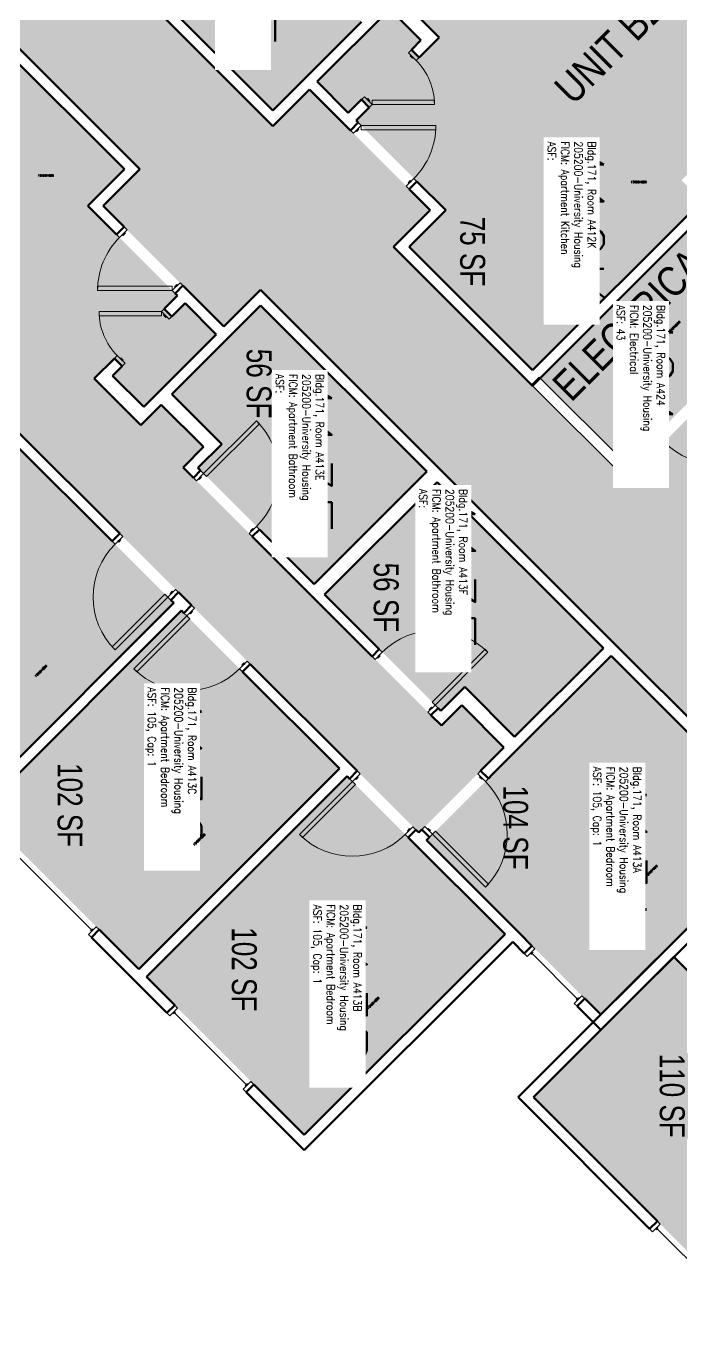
# Model space of a CAD drawing. Header units: inches. Extents: x 88 to 3257, y -489 to 2081.
# Drawn here: x 2433 to 2748, y 1081 to 1714 of the extents above; entities that cross this region are included whole.
import ezdxf
from ezdxf.enums import TextEntityAlignment as Align

# ---------------------------------------------------------------- set-up
doc = ezdxf.new("R2010")
doc.units = ezdxf.units.IN
doc.header["$LTSCALE"] = 48
doc.header["$MEASUREMENT"] = 0
for name, color, linetype in [('A-Area-Iden', 1, 'Continuous'), ('A-DOOR', 2, 'Continuous'), ('A-GLAZ', 1, 'Continuous'), ('A-IDEN-RNUM', 7, 'Continuous'), ('A-IDEN-SNUM', 4, 'Continuous'), ('A-IDEN-VNUM', 4, 'Continuous'), ('A-WALL', 5, 'Continuous'), ('AREA-TEXT', 3, 'Continuous'), ('Rooms-Category-Color', 7, 'Continuous'), ('Rooms-College-Color', 7, 'Continuous'), ('Rooms-Department-Color', 7, 'Continuous'), ('Rooms-Division-Color', 7, 'Continuous'), ('Rooms-Information', 7, 'Continuous')]:
    doc.layers.add(name, color=color, linetype=linetype)
doc.styles.add('AREA', font='arial.ttf', dxfattribs={"width": 0.75, "height": 12})
doc.styles.add('ROOMSNUMBER', font='txt.shx', dxfattribs={"height": 0.03})
doc.styles.add('ROOMVNUMBER', font='simplex.shx', dxfattribs={"width": 0.85})
doc.styles.get("Standard").update_dxf_attribs({"font": 'ARIALN.TTF'})
pattern_1 = [(180, (2387.51437, 824.45906), (-2e-14, -0.125), [])]

msp = doc.modelspace()

# ---------------------------------------------------------------- hatches: boundary and pattern name
h = msp.add_hatch()
h.set_pattern_fill('ANSI31', color=256, angle=135, style=0)
h.set_pattern_definition(pattern_1)
h.paths.add_polyline_path([(2566.04, 1471.76), (2524.51, 1513.29), (2531.02, 1519.8), (2572.56, 1478.27)], flags=9)
h = msp.add_hatch()
h.set_pattern_fill('ANSI31', color=256, angle=135, style=0)
h.set_pattern_definition(pattern_1)
h.paths.add_polyline_path([(2566.04, 1471.76), (2524.51, 1513.29), (2531.02, 1519.8), (2572.56, 1478.27)], flags=9)
at = {"layer": 'Rooms-Category-Color', "true_color": 0x728ef3}
for points in [[(2768.8, 1640.26), (2709.3, 1699.76), (2634.97, 1625.42), (2591.75, 1668.64), (2598.08, 1674.97), (2594.36, 1678.69), (2588.03, 1672.36), (2573.04, 1687.35), (2607.96, 1722.26), (2622.95, 1707.27), (2618.4, 1702.73), (2622.12, 1699.02), (2631.79, 1708.68), (2609.37, 1731.1), (2599.56, 1721.29), (2579.23, 1741.62), (2589.04, 1751.43), (2464.57, 1875.9), (2454.76, 1866.09), (2434.43, 1886.42), (2475.44, 1927.43), (2669.89, 1732.98), (2755.45, 1818.54), (2851.27, 1722.73)], [(2525.92, 1807.65), (2471.65, 1753.38), (2551.65, 1673.38), (2594.43, 1716.16), (2570.39, 1740.2), (2581.88, 1751.69)], [(2480.15, 1645.19), (2388.14, 1553.17), (2338.54, 1602.77), (2348.88, 1613.11), (2338.98, 1623.01), (2420.65, 1704.68)], [(2617.29, 1607.74), (2709.3, 1699.76), (2758.9, 1650.16), (2748.56, 1639.82), (2758.46, 1629.92), (2676.79, 1548.25)], [(2328.64, 1612.67), (2388.14, 1553.17), (2462.47, 1627.51), (2505.69, 1584.29), (2499.36, 1577.96), (2503.08, 1574.24), (2509.41, 1580.57), (2524.4, 1565.58), (2489.48, 1530.67), (2474.49, 1545.66), (2479.03, 1550.2), (2475.32, 1553.91), (2465.65, 1544.25), (2488.07, 1521.83), (2497.88, 1531.64), (2518.21, 1511.31), (2508.4, 1501.5), (2632.87, 1377.03), (2642.68, 1386.84), (2663.01, 1366.51), (2622, 1325.5), (2427.54, 1519.95), (2341.98, 1434.39), (2246.17, 1530.2)], [(2545.79, 1579.55), (2625.79, 1499.55), (2571.52, 1445.28), (2515.56, 1501.24), (2527.05, 1512.73), (2503.01, 1536.77)], [(2427.54, 1512.53), (2330.85, 1415.83), (2407.22, 1339.46), (2503.91, 1436.16)], [(2630.91, 1494.42), (2710.92, 1414.42), (2668.14, 1371.64), (2644.1, 1395.68), (2632.61, 1384.19), (2576.64, 1440.15)], [(2410.93, 1335.75), (2487.03, 1259.65), (2583.73, 1356.34), (2507.62, 1432.45)], [(2714.63, 1410.7), (2798.6, 1326.73), (2709.68, 1237.82), (2625.71, 1321.78)], [(2490.74, 1255.94), (2566.84, 1179.83), (2663.54, 1276.53), (2587.44, 1352.63)], [(2677.24, 1197.95), (2794.53, 1080.66), (2862.15, 1148.28), (2744.86, 1265.57)]]:
    msp.add_hatch(color=171, dxfattribs=at).paths.add_polyline_path(points)
at = {"layer": 'Rooms-Category-Color', "true_color": 0xadadad}
for points in [[(2825.64, 1314.18), (2822.11, 1310.65), (2545.79, 1586.97), (2528.11, 1569.3), (2469.9, 1627.51), (2487.57, 1645.19), (2362.75, 1770.01), (2309.55, 1770.01), (2293.9, 1754.29), (2241.16, 1807.03), (2325.87, 1891.74), (2551.65, 1665.96), (2569.33, 1683.63), (2627.54, 1625.42), (2613.58, 1611.46), (2609.87, 1607.74), (2722.04, 1495.57), (2800.71, 1574.23), (2844.38, 1530.56), (2767.88, 1454.06), (2846.2, 1375.75), (2846.9, 1375.04), (2844.74, 1372.87), (2864.54, 1353.07), (2825.73, 1314.27)], [(2796.99, 1577.94), (2722.04, 1502.99), (2680.5, 1544.53), (2755.45, 1619.49)]]:
    msp.add_hatch(color=253, dxfattribs=at).paths.add_polyline_path(points)
at = {"layer": 'Rooms-College-Color', "true_color": 0xadadad}
for points in [[(2768.8, 1640.26), (2709.3, 1699.76), (2634.97, 1625.42), (2591.75, 1668.64), (2598.08, 1674.97), (2594.36, 1678.69), (2588.03, 1672.36), (2573.04, 1687.35), (2607.96, 1722.26), (2622.95, 1707.27), (2618.4, 1702.73), (2622.12, 1699.02), (2631.79, 1708.68), (2609.37, 1731.1), (2599.56, 1721.29), (2579.23, 1741.62), (2589.04, 1751.43), (2464.57, 1875.9), (2454.76, 1866.09), (2434.43, 1886.42), (2475.44, 1927.43), (2669.89, 1732.98), (2755.45, 1818.54), (2851.27, 1722.73)], [(2825.64, 1314.18), (2822.11, 1310.65), (2545.79, 1586.97), (2528.11, 1569.3), (2469.9, 1627.51), (2487.57, 1645.19), (2362.75, 1770.01), (2309.55, 1770.01), (2293.9, 1754.29), (2241.16, 1807.03), (2325.87, 1891.74), (2551.65, 1665.96), (2569.33, 1683.63), (2627.54, 1625.42), (2613.58, 1611.46), (2609.87, 1607.74), (2722.04, 1495.57), (2800.71, 1574.23), (2844.38, 1530.56), (2767.88, 1454.06), (2846.2, 1375.75), (2846.9, 1375.04), (2844.74, 1372.87), (2864.54, 1353.07), (2825.73, 1314.27)], [(2525.92, 1807.65), (2471.65, 1753.38), (2551.65, 1673.38), (2594.43, 1716.16), (2570.39, 1740.2), (2581.88, 1751.69)], [(2480.15, 1645.19), (2388.14, 1553.17), (2338.54, 1602.77), (2348.88, 1613.11), (2338.98, 1623.01), (2420.65, 1704.68)], [(2617.29, 1607.74), (2709.3, 1699.76), (2758.9, 1650.16), (2748.56, 1639.82), (2758.46, 1629.92), (2676.79, 1548.25)], [(2328.64, 1612.67), (2388.14, 1553.17), (2462.47, 1627.51), (2505.69, 1584.29), (2499.36, 1577.96), (2503.08, 1574.24), (2509.41, 1580.57), (2524.4, 1565.58), (2489.48, 1530.67), (2474.49, 1545.66), (2479.03, 1550.2), (2475.32, 1553.91), (2465.65, 1544.25), (2488.07, 1521.83), (2497.88, 1531.64), (2518.21, 1511.31), (2508.4, 1501.5), (2632.87, 1377.03), (2642.68, 1386.84), (2663.01, 1366.51), (2622, 1325.5), (2427.54, 1519.95), (2341.98, 1434.39), (2246.17, 1530.2)], [(2796.99, 1577.94), (2722.04, 1502.99), (2680.5, 1544.53), (2755.45, 1619.49)], [(2545.79, 1579.55), (2625.79, 1499.55), (2571.52, 1445.28), (2515.56, 1501.24), (2527.05, 1512.73), (2503.01, 1536.77)], [(2427.54, 1512.53), (2330.85, 1415.83), (2407.22, 1339.46), (2503.91, 1436.16)], [(2630.91, 1494.42), (2710.92, 1414.42), (2668.14, 1371.64), (2644.1, 1395.68), (2632.61, 1384.19), (2576.64, 1440.15)], [(2410.93, 1335.75), (2487.03, 1259.65), (2583.73, 1356.34), (2507.62, 1432.45)], [(2714.63, 1410.7), (2798.6, 1326.73), (2709.68, 1237.82), (2625.71, 1321.78)], [(2490.74, 1255.94), (2566.84, 1179.83), (2663.54, 1276.53), (2587.44, 1352.63)], [(2677.24, 1197.95), (2794.53, 1080.66), (2862.15, 1148.28), (2744.86, 1265.57)]]:
    msp.add_hatch(color=253, dxfattribs=at).paths.add_polyline_path(points)
at = {"layer": 'Rooms-Department-Color', "true_color": 0x604aed}
for points in [[(2768.8, 1640.26), (2709.3, 1699.76), (2634.97, 1625.42), (2591.75, 1668.64), (2598.08, 1674.97), (2594.36, 1678.69), (2588.03, 1672.36), (2573.04, 1687.35), (2607.96, 1722.26), (2622.95, 1707.27), (2618.4, 1702.73), (2622.12, 1699.02), (2631.79, 1708.68), (2609.37, 1731.1), (2599.56, 1721.29), (2579.23, 1741.62), (2589.04, 1751.43), (2464.57, 1875.9), (2454.76, 1866.09), (2434.43, 1886.42), (2475.44, 1927.43), (2669.89, 1732.98), (2755.45, 1818.54), (2851.27, 1722.73)], [(2525.92, 1807.65), (2471.65, 1753.38), (2551.65, 1673.38), (2594.43, 1716.16), (2570.39, 1740.2), (2581.88, 1751.69)], [(2480.15, 1645.19), (2388.14, 1553.17), (2338.54, 1602.77), (2348.88, 1613.11), (2338.98, 1623.01), (2420.65, 1704.68)], [(2617.29, 1607.74), (2709.3, 1699.76), (2758.9, 1650.16), (2748.56, 1639.82), (2758.46, 1629.92), (2676.79, 1548.25)], [(2328.64, 1612.67), (2388.14, 1553.17), (2462.47, 1627.51), (2505.69, 1584.29), (2499.36, 1577.96), (2503.08, 1574.24), (2509.41, 1580.57), (2524.4, 1565.58), (2489.48, 1530.67), (2474.49, 1545.66), (2479.03, 1550.2), (2475.32, 1553.91), (2465.65, 1544.25), (2488.07, 1521.83), (2497.88, 1531.64), (2518.21, 1511.31), (2508.4, 1501.5), (2632.87, 1377.03), (2642.68, 1386.84), (2663.01, 1366.51), (2622, 1325.5), (2427.54, 1519.95), (2341.98, 1434.39), (2246.17, 1530.2)], [(2545.79, 1579.55), (2625.79, 1499.55), (2571.52, 1445.28), (2515.56, 1501.24), (2527.05, 1512.73), (2503.01, 1536.77)], [(2427.54, 1512.53), (2330.85, 1415.83), (2407.22, 1339.46), (2503.91, 1436.16)], [(2630.91, 1494.42), (2710.92, 1414.42), (2668.14, 1371.64), (2644.1, 1395.68), (2632.61, 1384.19), (2576.64, 1440.15)], [(2410.93, 1335.75), (2487.03, 1259.65), (2583.73, 1356.34), (2507.62, 1432.45)], [(2714.63, 1410.7), (2798.6, 1326.73), (2709.68, 1237.82), (2625.71, 1321.78)], [(2490.74, 1255.94), (2566.84, 1179.83), (2663.54, 1276.53), (2587.44, 1352.63)], [(2677.24, 1197.95), (2794.53, 1080.66), (2862.15, 1148.28), (2744.86, 1265.57)]]:
    msp.add_hatch(color=173, dxfattribs=at).paths.add_polyline_path(points)
at = {"layer": 'Rooms-Department-Color', "true_color": 0xacacac}
for points in [[(2825.64, 1314.18), (2822.11, 1310.65), (2545.79, 1586.97), (2528.11, 1569.3), (2469.9, 1627.51), (2487.57, 1645.19), (2362.75, 1770.01), (2309.55, 1770.01), (2293.9, 1754.29), (2241.16, 1807.03), (2325.87, 1891.74), (2551.65, 1665.96), (2569.33, 1683.63), (2627.54, 1625.42), (2613.58, 1611.46), (2609.87, 1607.74), (2722.04, 1495.57), (2800.71, 1574.23), (2844.38, 1530.56), (2767.88, 1454.06), (2846.2, 1375.75), (2846.9, 1375.04), (2844.74, 1372.87), (2864.54, 1353.07), (2825.73, 1314.27)], [(2796.99, 1577.94), (2722.04, 1502.99), (2680.5, 1544.53), (2755.45, 1619.49)]]:
    msp.add_hatch(color=253, dxfattribs=at).paths.add_polyline_path(points)
at = {"layer": 'Rooms-Division-Color', "true_color": 0x604aed}
for points in [[(2768.8, 1640.26), (2709.3, 1699.76), (2634.97, 1625.42), (2591.75, 1668.64), (2598.08, 1674.97), (2594.36, 1678.69), (2588.03, 1672.36), (2573.04, 1687.35), (2607.96, 1722.26), (2622.95, 1707.27), (2618.4, 1702.73), (2622.12, 1699.02), (2631.79, 1708.68), (2609.37, 1731.1), (2599.56, 1721.29), (2579.23, 1741.62), (2589.04, 1751.43), (2464.57, 1875.9), (2454.76, 1866.09), (2434.43, 1886.42), (2475.44, 1927.43), (2669.89, 1732.98), (2755.45, 1818.54), (2851.27, 1722.73)], [(2525.92, 1807.65), (2471.65, 1753.38), (2551.65, 1673.38), (2594.43, 1716.16), (2570.39, 1740.2), (2581.88, 1751.69)], [(2480.15, 1645.19), (2388.14, 1553.17), (2338.54, 1602.77), (2348.88, 1613.11), (2338.98, 1623.01), (2420.65, 1704.68)], [(2617.29, 1607.74), (2709.3, 1699.76), (2758.9, 1650.16), (2748.56, 1639.82), (2758.46, 1629.92), (2676.79, 1548.25)], [(2328.64, 1612.67), (2388.14, 1553.17), (2462.47, 1627.51), (2505.69, 1584.29), (2499.36, 1577.96), (2503.08, 1574.24), (2509.41, 1580.57), (2524.4, 1565.58), (2489.48, 1530.67), (2474.49, 1545.66), (2479.03, 1550.2), (2475.32, 1553.91), (2465.65, 1544.25), (2488.07, 1521.83), (2497.88, 1531.64), (2518.21, 1511.31), (2508.4, 1501.5), (2632.87, 1377.03), (2642.68, 1386.84), (2663.01, 1366.51), (2622, 1325.5), (2427.54, 1519.95), (2341.98, 1434.39), (2246.17, 1530.2)], [(2545.79, 1579.55), (2625.79, 1499.55), (2571.52, 1445.28), (2515.56, 1501.24), (2527.05, 1512.73), (2503.01, 1536.77)], [(2427.54, 1512.53), (2330.85, 1415.83), (2407.22, 1339.46), (2503.91, 1436.16)], [(2630.91, 1494.42), (2710.92, 1414.42), (2668.14, 1371.64), (2644.1, 1395.68), (2632.61, 1384.19), (2576.64, 1440.15)], [(2410.93, 1335.75), (2487.03, 1259.65), (2583.73, 1356.34), (2507.62, 1432.45)], [(2714.63, 1410.7), (2798.6, 1326.73), (2709.68, 1237.82), (2625.71, 1321.78)], [(2490.74, 1255.94), (2566.84, 1179.83), (2663.54, 1276.53), (2587.44, 1352.63)], [(2677.24, 1197.95), (2794.53, 1080.66), (2862.15, 1148.28), (2744.86, 1265.57)]]:
    msp.add_hatch(color=173, dxfattribs=at).paths.add_polyline_path(points)
at = {"layer": 'Rooms-Division-Color', "true_color": 0xadadad}
for points in [[(2825.64, 1314.18), (2822.11, 1310.65), (2545.79, 1586.97), (2528.11, 1569.3), (2469.9, 1627.51), (2487.57, 1645.19), (2362.75, 1770.01), (2309.55, 1770.01), (2293.9, 1754.29), (2241.16, 1807.03), (2325.87, 1891.74), (2551.65, 1665.96), (2569.33, 1683.63), (2627.54, 1625.42), (2613.58, 1611.46), (2609.87, 1607.74), (2722.04, 1495.57), (2800.71, 1574.23), (2844.38, 1530.56), (2767.88, 1454.06), (2846.2, 1375.75), (2846.9, 1375.04), (2844.74, 1372.87), (2864.54, 1353.07), (2825.73, 1314.27)], [(2796.99, 1577.94), (2722.04, 1502.99), (2680.5, 1544.53), (2755.45, 1619.49)]]:
    msp.add_hatch(color=253, dxfattribs=at).paths.add_polyline_path(points)

# ---------------------------------------------------------------- linework, layer by layer
at = {"layer": 'A-DOOR', "linetype": 'Continuous', "lineweight": 18}
for p, q in [((2736.45, 1517.4), (2735.04, 1515.98)), ((2736.45, 1517.4), (2735.04, 1515.98)), ((2735.04, 1515.98), (2738.75, 1512.27)), ((2735.04, 1515.98), (2738.75, 1512.27)), ((2740.16, 1513.69), (2736.45, 1517.4)), ((2740.16, 1513.69), (2736.45, 1517.4)), ((2737.69, 1516.16), (2738.04, 1516.52)), ((2737.69, 1516.16), (2738.04, 1516.52)), ((2739.1, 1514.75), (2737.69, 1516.16)), ((2739.1, 1514.75), (2737.69, 1516.16)), ((2738.04, 1516.52), (2739.46, 1515.1)), ((2738.04, 1516.52), (2739.46, 1515.1)), ((2739.46, 1515.1), (2739.1, 1514.75)), ((2739.46, 1515.1), (2739.1, 1514.75)), ((2738.75, 1512.27), (2740.16, 1513.69)), ((2738.75, 1512.27), (2740.16, 1513.69))]:
    msp.add_line(p, q, dxfattribs=at)
for points in [[(2616.99, 1701.31), (2618.4, 1702.73), (2622.12, 1699.02), (2620.7, 1697.6)], [(2616.99, 1701.31), (2618.4, 1702.73), (2622.12, 1699.02), (2620.7, 1697.6)], [(2618.23, 1700.08), (2617.87, 1699.72), (2618.94, 1698.66), (2619.29, 1699.02)], [(2618.23, 1700.08), (2617.87, 1699.72), (2618.94, 1698.66), (2619.29, 1699.02)], [(2595.78, 1680.1), (2594.36, 1678.69), (2598.08, 1674.97), (2599.49, 1676.39)], [(2595.78, 1680.1), (2594.36, 1678.69), (2598.08, 1674.97), (2599.49, 1676.39)], [(2597.01, 1678.86), (2597.37, 1679.22), (2598.43, 1678.16), (2598.08, 1677.8)], [(2597.01, 1678.86), (2597.37, 1679.22), (2598.43, 1678.16), (2598.08, 1677.8)], [(2599.49, 1676.39), (2599.49, 1678.39), (2629.49, 1678.39), (2629.49, 1676.39)], [(2599.49, 1676.39), (2599.49, 1678.39), (2629.49, 1678.39), (2629.49, 1676.39)], [(2590.5, 1662.47), (2589.09, 1663.88), (2592.8, 1667.59), (2594.21, 1666.18)], [(2590.5, 1662.47), (2589.09, 1663.88), (2592.8, 1667.59), (2594.21, 1666.18)], [(2594.21, 1666.18), (2594.21, 1664.18), (2630.21, 1664.18), (2630.21, 1666.18)], [(2594.21, 1666.18), (2594.21, 1664.18), (2630.21, 1664.18), (2630.21, 1666.18)], [(2591.74, 1663.7), (2592.09, 1663.35), (2593.15, 1664.41), (2592.8, 1664.76)], [(2591.74, 1663.7), (2592.09, 1663.35), (2593.15, 1664.41), (2592.8, 1664.76)], [(2615.96, 1637.01), (2617.37, 1635.6), (2621.08, 1639.31), (2619.67, 1640.72)], [(2615.96, 1637.01), (2617.37, 1635.6), (2621.08, 1639.31), (2619.67, 1640.72)], [(2617.19, 1638.25), (2616.84, 1638.6), (2617.9, 1639.66), (2618.25, 1639.31)], [(2617.19, 1638.25), (2616.84, 1638.6), (2617.9, 1639.66), (2618.25, 1639.31)], [(2481.48, 1615.92), (2480.07, 1617.33), (2476.36, 1613.62), (2477.77, 1612.21)], [(2481.48, 1615.92), (2480.07, 1617.33), (2476.36, 1613.62), (2477.77, 1612.21)], [(2480.25, 1614.68), (2480.6, 1614.33), (2479.54, 1613.27), (2479.19, 1613.62)], [(2480.25, 1614.68), (2480.6, 1614.33), (2479.54, 1613.27), (2479.19, 1613.62)], [(2506.94, 1590.46), (2508.35, 1589.05), (2504.64, 1585.34), (2503.23, 1586.75)], [(2506.94, 1590.46), (2508.35, 1589.05), (2504.64, 1585.34), (2503.23, 1586.75)], [(2503.23, 1586.75), (2503.23, 1588.75), (2467.23, 1588.75), (2467.23, 1586.75)], [(2503.23, 1586.75), (2503.23, 1588.75), (2467.23, 1588.75), (2467.23, 1586.75)], [(2505.7, 1589.23), (2505.35, 1589.58), (2504.29, 1588.52), (2504.64, 1588.17)], [(2505.7, 1589.23), (2505.35, 1589.58), (2504.29, 1588.52), (2504.64, 1588.17)], [(2501.66, 1572.83), (2503.08, 1574.24), (2499.36, 1577.96), (2497.95, 1576.54)], [(2501.66, 1572.83), (2503.08, 1574.24), (2499.36, 1577.96), (2497.95, 1576.54)], [(2497.95, 1576.54), (2497.95, 1574.54), (2467.95, 1574.54), (2467.95, 1576.54)], [(2497.95, 1576.54), (2497.95, 1574.54), (2467.95, 1574.54), (2467.95, 1576.54)], [(2500.42, 1574.07), (2500.07, 1573.71), (2499.01, 1574.77), (2499.36, 1575.13)], [(2500.42, 1574.07), (2500.07, 1573.71), (2499.01, 1574.77), (2499.36, 1575.13)], [(2480.45, 1551.62), (2479.03, 1550.2), (2475.32, 1553.91), (2476.74, 1555.33)], [(2480.45, 1551.62), (2479.03, 1550.2), (2475.32, 1553.91), (2476.74, 1555.33)], [(2479.21, 1552.85), (2479.57, 1553.21), (2478.5, 1554.27), (2478.15, 1553.91)], [(2479.21, 1552.85), (2479.57, 1553.21), (2478.5, 1554.27), (2478.15, 1553.91)], [(2518.31, 1498.48), (2519.72, 1497.07), (2545.18, 1522.53), (2543.76, 1523.94)], [(2518.31, 1498.48), (2519.72, 1497.07), (2545.18, 1522.53), (2543.76, 1523.94)], [(2514.86, 1495.04), (2513.45, 1496.45), (2516.89, 1499.9), (2518.31, 1498.48)], [(2514.86, 1495.04), (2513.45, 1496.45), (2516.89, 1499.9), (2518.31, 1498.48)], [(2515.83, 1496.01), (2516.19, 1495.66), (2517.25, 1496.72), (2516.89, 1497.07)], [(2515.83, 1496.01), (2516.19, 1495.66), (2517.25, 1496.72), (2516.89, 1497.07)], [(2479.34, 1468.16), (2477.93, 1469.57), (2474.21, 1465.86), (2475.63, 1464.44)], [(2479.34, 1468.16), (2477.93, 1469.57), (2474.21, 1465.86), (2475.63, 1464.44)], [(2540.32, 1469.58), (2541.73, 1468.17), (2545.18, 1471.61), (2543.76, 1473.03)], [(2540.32, 1469.58), (2541.73, 1468.17), (2545.18, 1471.61), (2543.76, 1473.03)], [(2541.29, 1470.55), (2540.94, 1470.91), (2542, 1471.97), (2542.35, 1471.61)], [(2541.29, 1470.55), (2540.94, 1470.91), (2542, 1471.97), (2542.35, 1471.61)], [(2478.1, 1466.92), (2478.46, 1466.57), (2477.4, 1465.5), (2477.04, 1465.86)], [(2478.1, 1466.92), (2478.46, 1466.57), (2477.4, 1465.5), (2477.04, 1465.86)], [(2501.08, 1438.99), (2499.67, 1440.4), (2474.21, 1414.95), (2475.63, 1413.53)], [(2501.08, 1438.99), (2499.67, 1440.4), (2474.21, 1414.95), (2475.63, 1413.53)], [(2504.8, 1442.7), (2506.21, 1441.29), (2502.5, 1437.57), (2501.08, 1438.99)], [(2504.8, 1442.7), (2506.21, 1441.29), (2502.5, 1437.57), (2501.08, 1438.99)], [(2503.56, 1441.46), (2503.21, 1441.82), (2502.14, 1440.76), (2502.5, 1440.4)], [(2503.56, 1441.46), (2503.21, 1441.82), (2502.14, 1440.76), (2502.5, 1440.4)], [(2513.9, 1433.6), (2512.49, 1435.01), (2508.77, 1431.3), (2510.19, 1429.88)], [(2513.9, 1433.6), (2512.49, 1435.01), (2508.77, 1431.3), (2510.19, 1429.88)], [(2512.66, 1432.36), (2513.02, 1432.01), (2511.96, 1430.94), (2511.6, 1431.3)], [(2512.66, 1432.36), (2513.02, 1432.01), (2511.96, 1430.94), (2511.6, 1431.3)], [(2510.19, 1429.88), (2511.6, 1428.47), (2486.15, 1403.01), (2484.73, 1404.43)], [(2510.19, 1429.88), (2511.6, 1428.47), (2486.15, 1403.01), (2484.73, 1404.43)], [(2600.95, 1408.95), (2599.54, 1410.36), (2602.98, 1413.81), (2604.4, 1412.39)], [(2600.95, 1408.95), (2599.54, 1410.36), (2602.98, 1413.81), (2604.4, 1412.39)], [(2629.85, 1386.94), (2628.44, 1388.35), (2653.9, 1413.81), (2655.31, 1412.39)], [(2629.85, 1386.94), (2628.44, 1388.35), (2653.9, 1413.81), (2655.31, 1412.39)], [(2539.36, 1408.14), (2540.77, 1406.73), (2537.06, 1403.01), (2535.64, 1404.43)], [(2539.36, 1408.14), (2540.77, 1406.73), (2537.06, 1403.01), (2535.64, 1404.43)], [(2538.12, 1406.9), (2537.77, 1407.26), (2536.7, 1406.2), (2537.06, 1405.84)], [(2538.12, 1406.9), (2537.77, 1407.26), (2536.7, 1406.2), (2537.06, 1405.84)], [(2601.92, 1409.92), (2602.28, 1409.57), (2603.34, 1410.63), (2602.98, 1410.98)], [(2601.92, 1409.92), (2602.28, 1409.57), (2603.34, 1410.63), (2602.98, 1410.98)], [(2626.41, 1383.49), (2627.82, 1382.08), (2631.27, 1385.52), (2629.85, 1386.94)], [(2626.41, 1383.49), (2627.82, 1382.08), (2631.27, 1385.52), (2629.85, 1386.94)], [(2627.38, 1384.46), (2627.03, 1384.82), (2628.09, 1385.88), (2628.44, 1385.52)], [(2627.38, 1384.46), (2627.03, 1384.82), (2628.09, 1385.88), (2628.44, 1385.52)], [(2590, 1350.07), (2591.42, 1348.66), (2565.96, 1323.2), (2564.55, 1324.61)], [(2590, 1350.07), (2591.42, 1348.66), (2565.96, 1323.2), (2564.55, 1324.61)], [(2593.71, 1353.78), (2592.3, 1355.2), (2588.59, 1351.48), (2590, 1350.07)], [(2593.71, 1353.78), (2592.3, 1355.2), (2588.59, 1351.48), (2590, 1350.07)], [(2592.48, 1352.54), (2592.83, 1352.19), (2591.77, 1351.13), (2591.42, 1351.48)], [(2592.48, 1352.54), (2592.83, 1352.19), (2591.77, 1351.13), (2591.42, 1351.48)], [(2650.37, 1353.87), (2651.78, 1355.28), (2655.5, 1351.57), (2654.08, 1350.16)], [(2650.37, 1353.87), (2651.78, 1355.28), (2655.5, 1351.57), (2654.08, 1350.16)], [(2651.61, 1352.63), (2651.25, 1352.28), (2652.32, 1351.22), (2652.67, 1351.57)], [(2651.61, 1352.63), (2651.25, 1352.28), (2652.32, 1351.22), (2652.67, 1351.57)], [(2619.17, 1328.33), (2620.58, 1326.91), (2616.87, 1323.2), (2615.46, 1324.61)], [(2619.17, 1328.33), (2620.58, 1326.91), (2616.87, 1323.2), (2615.46, 1324.61)], [(2617.93, 1327.09), (2617.58, 1327.44), (2616.52, 1326.38), (2616.87, 1326.03)], [(2617.93, 1327.09), (2617.58, 1327.44), (2616.52, 1326.38), (2616.87, 1326.03)], [(2624.91, 1328.41), (2623.5, 1327), (2627.21, 1323.29), (2628.63, 1324.7)], [(2624.91, 1328.41), (2623.5, 1327), (2627.21, 1323.29), (2628.63, 1324.7)], [(2626.15, 1327.18), (2626.51, 1327.53), (2627.57, 1326.47), (2627.21, 1326.11)], [(2626.15, 1327.18), (2626.51, 1327.53), (2627.57, 1326.47), (2627.21, 1326.11)], [(2628.63, 1324.7), (2630.04, 1326.11), (2655.5, 1300.66), (2654.08, 1299.24)], [(2628.63, 1324.7), (2630.04, 1326.11), (2655.5, 1300.66), (2654.08, 1299.24)]]:
    msp.add_lwpolyline(points, close=True, dxfattribs=at)
at = {"layer": 'A-DOOR', "linetype": 'Continuous', "lineweight": 18, "extrusion": (0, 0, -1)}
for centre, radius, start, end in [((-2599.49, 1676.39), 30, 135, 180), ((-2599.49, 1676.39), 30, 135, 180), ((-2497.95, 1576.54), 30, 315, 0), ((-2497.95, 1576.54), 30, 315, 0), ((-2629.85, 1386.94), 36, 45, 135), ((-2629.85, 1386.94), 36, 45, 135), ((-2510.19, 1429.88), 36, 225, 315), ((-2510.19, 1429.88), 36, 225, 315), ((-2628.63, 1324.7), 36, 135, 225), ((-2628.63, 1324.7), 36, 135, 225), ((-2590, 1350.07), 36, 225, 315), ((-2590, 1350.07), 36, 225, 315)]:
    msp.add_arc(centre, radius, start, end, dxfattribs=at)
at = {"layer": 'A-DOOR', "linetype": 'Continuous', "lineweight": 18}
for centre, start, end in [((2594.21, 1666.18), 315, 360), ((2594.21, 1666.18), 315, 360), ((2503.23, 1586.75), 135, 180), ((2503.23, 1586.75), 135, 180), ((2518.31, 1498.48), 315, 45), ((2518.31, 1498.48), 315, 45), ((2765.62, 1539.14), 225, 315), ((2765.62, 1539.14), 225, 315), ((2501.08, 1438.99), 135, 225), ((2501.08, 1438.99), 135, 225)]:
    msp.add_arc(centre, 36, start, end, dxfattribs=at)
at = {"layer": 'A-GLAZ', "linetype": 'Continuous', "lineweight": 25}
for p, q in [((2429.67, 1313.3), (2464.31, 1278.65)), ((2429.67, 1313.3), (2464.31, 1278.65)), ((2464.84, 1279.18), (2463.78, 1278.12)), ((2464.84, 1279.18), (2463.78, 1278.12)), ((2676.97, 1267.87), (2675.91, 1266.81)), ((2676.97, 1267.87), (2675.91, 1266.81)), ((2676.44, 1267.34), (2698.36, 1245.42)), ((2676.44, 1267.34), (2698.36, 1245.42)), ((2698.89, 1245.95), (2697.83, 1244.89)), ((2698.89, 1245.95), (2697.83, 1244.89)), ((2504.81, 1239.21), (2503.75, 1238.15)), ((2504.81, 1239.21), (2503.75, 1238.15)), ((2504.28, 1238.68), (2538.93, 1204.03)), ((2504.28, 1238.68), (2538.93, 1204.03)), ((2539.46, 1204.56), (2538.4, 1203.5)), ((2539.46, 1204.56), (2538.4, 1203.5)), ((2736.31, 1134.11), (2737.37, 1135.17)), ((2736.31, 1134.11), (2737.37, 1135.17)), ((2736.84, 1134.64), (2771.49, 1099.99)), ((2736.84, 1134.64), (2771.49, 1099.99))]:
    msp.add_line(p, q, dxfattribs=at)
for points in [[(2462.81, 1276.44), (2464.23, 1275.03), (2467.94, 1278.74), (2466.52, 1280.15)], [(2462.81, 1276.44), (2464.23, 1275.03), (2467.94, 1278.74), (2466.52, 1280.15)], [(2674.23, 1265.84), (2672.82, 1267.25), (2676.53, 1270.97), (2677.94, 1269.55)], [(2674.23, 1265.84), (2672.82, 1267.25), (2676.53, 1270.97), (2677.94, 1269.55)], [(2502.07, 1237.18), (2500.66, 1238.59), (2504.37, 1242.31), (2505.79, 1240.89)], [(2502.07, 1237.18), (2500.66, 1238.59), (2504.37, 1242.31), (2505.79, 1240.89)], [(2696.86, 1243.21), (2698.27, 1241.8), (2701.99, 1245.51), (2700.57, 1246.92)], [(2696.86, 1243.21), (2698.27, 1241.8), (2701.99, 1245.51), (2700.57, 1246.92)], [(2537.43, 1201.82), (2538.84, 1200.41), (2542.56, 1204.12), (2541.14, 1205.54)], [(2537.43, 1201.82), (2538.84, 1200.41), (2542.56, 1204.12), (2541.14, 1205.54)], [(2738.34, 1136.85), (2736.93, 1138.27), (2733.22, 1134.55), (2734.63, 1133.14)], [(2738.34, 1136.85), (2736.93, 1138.27), (2733.22, 1134.55), (2734.63, 1133.14)]]:
    msp.add_lwpolyline(points, close=True, dxfattribs=at)
at = {"layer": 'A-WALL', "linetype": 'Continuous', "lineweight": 50}
for p, q in [((2382.37, 1835.24), (2551.65, 1665.96)), ((2382.37, 1835.24), (2551.65, 1665.96)), ((2551.65, 1673.38), (2471.65, 1753.38)), ((2551.65, 1673.38), (2471.65, 1753.38)), ((2631.79, 1708.68), (2609.37, 1731.1)), ((2631.79, 1708.68), (2609.37, 1731.1)), ((2573.04, 1687.35), (2607.96, 1722.26)), ((2573.04, 1687.35), (2607.96, 1722.26)), ((2607.96, 1722.26), (2622.95, 1707.27)), ((2607.96, 1722.26), (2622.95, 1707.27)), ((2676.79, 1540.82), (2858.69, 1722.73)), ((2676.79, 1540.82), (2858.69, 1722.73)), ((2487.57, 1645.19), (2420.65, 1712.11)), ((2487.57, 1645.19), (2420.65, 1712.11)), ((2594.43, 1716.16), (2551.65, 1673.38)), ((2594.43, 1716.16), (2551.65, 1673.38)), ((2420.65, 1704.68), (2480.15, 1645.19)), ((2420.65, 1704.68), (2480.15, 1645.19)), ((2622.95, 1707.27), (2618.4, 1702.73)), ((2622.95, 1707.27), (2618.4, 1702.73)), ((2622.12, 1699.02), (2631.79, 1708.68)), ((2622.12, 1699.02), (2631.79, 1708.68)), ((2618.4, 1702.73), (2622.12, 1699.02)), ((2618.4, 1702.73), (2622.12, 1699.02)), ((2588.03, 1672.36), (2573.04, 1687.35)), ((2588.03, 1672.36), (2573.04, 1687.35)), ((2551.65, 1665.96), (2569.33, 1683.63)), ((2551.65, 1665.96), (2569.33, 1683.63)), ((2569.33, 1683.63), (2589.09, 1663.88)), ((2569.33, 1683.63), (2589.09, 1663.88)), ((2594.36, 1678.69), (2588.03, 1672.36)), ((2594.36, 1678.69), (2588.03, 1672.36)), ((2598.08, 1674.97), (2594.36, 1678.69)), ((2598.08, 1674.97), (2594.36, 1678.69)), ((2591.75, 1668.64), (2598.08, 1674.97)), ((2591.75, 1668.64), (2598.08, 1674.97)), ((2589.09, 1663.88), (2592.8, 1667.59)), ((2589.09, 1663.88), (2592.8, 1667.59)), ((2592.8, 1667.59), (2591.75, 1668.64)), ((2592.8, 1667.59), (2591.75, 1668.64)), ((2480.15, 1645.19), (2462.47, 1627.51)), ((2480.15, 1645.19), (2462.47, 1627.51)), ((2469.9, 1627.51), (2487.57, 1645.19)), ((2469.9, 1627.51), (2487.57, 1645.19)), ((2621.08, 1639.31), (2617.37, 1635.6)), ((2621.08, 1639.31), (2617.37, 1635.6)), ((2617.37, 1635.6), (2627.54, 1625.42)), ((2617.37, 1635.6), (2627.54, 1625.42)), ((2634.97, 1625.42), (2621.08, 1639.31)), ((2634.97, 1625.42), (2621.08, 1639.31)), ((2758.46, 1629.92), (2676.79, 1548.25)), ((2758.46, 1629.92), (2676.79, 1548.25)), ((2462.47, 1627.51), (2476.36, 1613.62)), ((2462.47, 1627.51), (2476.36, 1613.62)), ((2480.07, 1617.33), (2469.9, 1627.51)), ((2480.07, 1617.33), (2469.9, 1627.51)), ((2627.54, 1625.42), (2609.87, 1607.74)), ((2627.54, 1625.42), (2609.87, 1607.74)), ((2617.29, 1607.74), (2634.97, 1625.42)), ((2617.29, 1607.74), (2634.97, 1625.42)), ((2476.36, 1613.62), (2480.07, 1617.33)), ((2476.36, 1613.62), (2480.07, 1617.33)), ((2609.87, 1607.74), (2676.79, 1540.82)), ((2609.87, 1607.74), (2676.79, 1540.82)), ((2676.79, 1548.25), (2617.29, 1607.74)), ((2676.79, 1548.25), (2617.29, 1607.74)), ((2505.69, 1584.29), (2499.36, 1577.96)), ((2505.69, 1584.29), (2499.36, 1577.96)), ((2508.35, 1589.05), (2504.64, 1585.34)), ((2508.35, 1589.05), (2504.64, 1585.34)), ((2504.64, 1585.34), (2505.69, 1584.29)), ((2504.64, 1585.34), (2505.69, 1584.29)), ((2528.11, 1569.3), (2508.35, 1589.05)), ((2528.11, 1569.3), (2508.35, 1589.05)), ((2545.79, 1586.97), (2528.11, 1569.3)), ((2545.79, 1586.97), (2528.11, 1569.3)), ((2715.07, 1417.69), (2545.79, 1586.97)), ((2715.07, 1417.69), (2545.79, 1586.97)), ((2499.36, 1577.96), (2503.08, 1574.24)), ((2499.36, 1577.96), (2503.08, 1574.24)), ((2503.01, 1536.77), (2545.79, 1579.55)), ((2503.01, 1536.77), (2545.79, 1579.55)), ((2503.08, 1574.24), (2509.41, 1580.57)), ((2503.08, 1574.24), (2509.41, 1580.57)), ((2509.41, 1580.57), (2524.4, 1565.58)), ((2509.41, 1580.57), (2524.4, 1565.58)), ((2545.79, 1579.55), (2625.79, 1499.55)), ((2545.79, 1579.55), (2625.79, 1499.55)), ((2524.4, 1565.58), (2489.48, 1530.67)), ((2524.4, 1565.58), (2489.48, 1530.67)), ((2475.32, 1553.91), (2465.65, 1544.25)), ((2475.32, 1553.91), (2465.65, 1544.25)), ((2479.03, 1550.2), (2475.32, 1553.91)), ((2479.03, 1550.2), (2475.32, 1553.91)), ((2474.49, 1545.66), (2479.03, 1550.2)), ((2474.49, 1545.66), (2479.03, 1550.2)), ((2489.48, 1530.67), (2474.49, 1545.66)), ((2489.48, 1530.67), (2474.49, 1545.66)), ((2465.65, 1544.25), (2488.07, 1521.83)), ((2465.65, 1544.25), (2488.07, 1521.83)), ((2527.05, 1512.73), (2503.01, 1536.77)), ((2527.05, 1512.73), (2503.01, 1536.77)), ((2488.07, 1521.83), (2497.88, 1531.64)), ((2488.07, 1521.83), (2497.88, 1531.64)), ((2497.88, 1531.64), (2518.21, 1511.31)), ((2497.88, 1531.64), (2518.21, 1511.31)), ((2477.93, 1469.57), (2427.54, 1519.95)), ((2477.93, 1469.57), (2427.54, 1519.95)), ((2427.54, 1512.53), (2474.21, 1465.86)), ((2427.54, 1512.53), (2474.21, 1465.86)), ((2518.21, 1511.31), (2508.4, 1501.5)), ((2518.21, 1511.31), (2508.4, 1501.5)), ((2515.56, 1501.24), (2527.05, 1512.73)), ((2515.56, 1501.24), (2527.05, 1512.73)), ((2508.4, 1501.5), (2513.45, 1496.45)), ((2508.4, 1501.5), (2513.45, 1496.45)), ((2516.89, 1499.9), (2515.56, 1501.24)), ((2516.89, 1499.9), (2515.56, 1501.24)), ((2513.45, 1496.45), (2516.89, 1499.9)), ((2513.45, 1496.45), (2516.89, 1499.9)), ((2625.79, 1499.55), (2571.52, 1445.28)), ((2625.79, 1499.55), (2571.52, 1445.28)), ((2576.64, 1440.15), (2630.91, 1494.42)), ((2576.64, 1440.15), (2630.91, 1494.42)), ((2630.91, 1494.42), (2710.92, 1414.42)), ((2630.91, 1494.42), (2710.92, 1414.42)), ((2474.21, 1465.86), (2477.93, 1469.57)), ((2474.21, 1465.86), (2477.93, 1469.57)), ((2545.18, 1471.61), (2541.73, 1468.17)), ((2545.18, 1471.61), (2541.73, 1468.17)), ((2571.52, 1445.28), (2545.18, 1471.61)), ((2571.52, 1445.28), (2545.18, 1471.61)), ((2541.73, 1468.17), (2599.54, 1410.36)), ((2541.73, 1468.17), (2599.54, 1410.36)), ((2506.21, 1441.29), (2502.5, 1437.57)), ((2506.21, 1441.29), (2502.5, 1437.57)), ((2512.49, 1435.01), (2506.21, 1441.29)), ((2512.49, 1435.01), (2506.21, 1441.29)), ((2602.98, 1413.81), (2576.64, 1440.15)), ((2602.98, 1413.81), (2576.64, 1440.15)), ((2503.91, 1436.16), (2407.22, 1339.46)), ((2503.91, 1436.16), (2407.22, 1339.46)), ((2410.93, 1335.75), (2507.62, 1432.45)), ((2410.93, 1335.75), (2507.62, 1432.45)), ((2502.5, 1437.57), (2503.91, 1436.16)), ((2502.5, 1437.57), (2503.91, 1436.16)), ((2507.62, 1432.45), (2508.77, 1431.3)), ((2507.62, 1432.45), (2508.77, 1431.3)), ((2508.77, 1431.3), (2512.49, 1435.01)), ((2508.77, 1431.3), (2512.49, 1435.01)), ((2599.54, 1410.36), (2602.98, 1413.81)), ((2599.54, 1410.36), (2602.98, 1413.81)), ((2710.92, 1414.42), (2668.14, 1371.64)), ((2710.92, 1414.42), (2668.14, 1371.64)), ((2806.02, 1326.73), (2715.07, 1417.69)), ((2806.02, 1326.73), (2715.07, 1417.69)), ((2540.77, 1406.73), (2537.06, 1403.01)), ((2540.77, 1406.73), (2537.06, 1403.01)), ((2592.3, 1355.2), (2540.77, 1406.73)), ((2592.3, 1355.2), (2540.77, 1406.73)), ((2657.35, 1353.43), (2714.63, 1410.7)), ((2657.35, 1353.43), (2714.63, 1410.7)), ((2714.63, 1410.7), (2798.6, 1326.73)), ((2714.63, 1410.7), (2798.6, 1326.73)), ((2537.06, 1403.01), (2583.73, 1356.34)), ((2537.06, 1403.01), (2583.73, 1356.34)), ((2644.1, 1395.68), (2632.61, 1384.19)), ((2644.1, 1395.68), (2632.61, 1384.19)), ((2668.14, 1371.64), (2644.1, 1395.68)), ((2668.14, 1371.64), (2644.1, 1395.68)), ((2631.27, 1385.52), (2627.82, 1382.08)), ((2631.27, 1385.52), (2627.82, 1382.08)), ((2627.82, 1382.08), (2632.87, 1377.03)), ((2627.82, 1382.08), (2632.87, 1377.03)), ((2632.61, 1384.19), (2631.27, 1385.52)), ((2632.61, 1384.19), (2631.27, 1385.52)), ((2632.87, 1377.03), (2642.68, 1386.84)), ((2632.87, 1377.03), (2642.68, 1386.84)), ((2642.68, 1386.84), (2663.01, 1366.51)), ((2642.68, 1386.84), (2663.01, 1366.51)), ((2663.01, 1366.51), (2653.64, 1357.14)), ((2663.01, 1366.51), (2653.64, 1357.14)), ((2583.73, 1356.34), (2487.03, 1259.65)), ((2583.73, 1356.34), (2487.03, 1259.65)), ((2653.64, 1357.14), (2651.78, 1355.28)), ((2653.64, 1357.14), (2651.78, 1355.28)), ((2490.74, 1255.94), (2587.44, 1352.63)), ((2490.74, 1255.94), (2587.44, 1352.63)), ((2587.44, 1352.63), (2588.59, 1351.48)), ((2587.44, 1352.63), (2588.59, 1351.48)), ((2588.59, 1351.48), (2592.3, 1355.2)), ((2588.59, 1351.48), (2592.3, 1355.2)), ((2651.78, 1355.28), (2655.5, 1351.57)), ((2651.78, 1355.28), (2655.5, 1351.57)), ((2655.5, 1351.57), (2657.35, 1353.43)), ((2655.5, 1351.57), (2657.35, 1353.43)), ((2802.31, 1330.45), (2669.82, 1197.95)), ((2802.31, 1330.45), (2669.82, 1197.95)), ((2620.58, 1326.91), (2616.87, 1323.2)), ((2620.58, 1326.91), (2616.87, 1323.2)), ((2622, 1325.5), (2620.58, 1326.91)), ((2622, 1325.5), (2620.58, 1326.91)), ((2623.5, 1327), (2622, 1325.5)), ((2623.5, 1327), (2622, 1325.5)), ((2627.21, 1323.29), (2623.5, 1327)), ((2627.21, 1323.29), (2623.5, 1327)), ((2709.68, 1230.39), (2806.02, 1326.73)), ((2798.6, 1326.73), (2709.68, 1237.82)), ((2709.68, 1230.39), (2806.02, 1326.73)), ((2798.6, 1326.73), (2709.68, 1237.82)), ((2616.87, 1323.2), (2663.54, 1276.53)), ((2616.87, 1323.2), (2663.54, 1276.53)), ((2625.71, 1321.78), (2627.21, 1323.29)), ((2625.71, 1321.78), (2627.21, 1323.29)), ((2670.52, 1276.97), (2625.71, 1321.78)), ((2670.52, 1276.97), (2625.71, 1321.78)), ((2467.94, 1278.74), (2464.23, 1275.03)), ((2467.94, 1278.74), (2464.23, 1275.03)), ((2464.23, 1275.03), (2500.66, 1238.59)), ((2464.23, 1275.03), (2500.66, 1238.59)), ((2487.03, 1259.65), (2467.94, 1278.74)), ((2487.03, 1259.65), (2467.94, 1278.74)), ((2663.54, 1276.53), (2566.84, 1179.83)), ((2663.54, 1276.53), (2566.84, 1179.83)), ((2676.53, 1270.97), (2670.52, 1276.97)), ((2676.53, 1270.97), (2670.52, 1276.97)), ((2566.84, 1172.41), (2667.25, 1272.82)), ((2566.84, 1172.41), (2667.25, 1272.82)), ((2667.25, 1272.82), (2672.82, 1267.25)), ((2667.25, 1272.82), (2672.82, 1267.25)), ((2672.82, 1267.25), (2676.53, 1270.97)), ((2672.82, 1267.25), (2676.53, 1270.97)), ((2677.24, 1197.95), (2744.86, 1265.57)), ((2677.24, 1197.95), (2744.86, 1265.57)), ((2744.86, 1265.57), (2832.83, 1177.6)), ((2744.86, 1265.57), (2832.83, 1177.6)), ((2504.37, 1242.31), (2490.74, 1255.94)), ((2504.37, 1242.31), (2490.74, 1255.94)), ((2500.66, 1238.59), (2504.37, 1242.31)), ((2500.66, 1238.59), (2504.37, 1242.31)), ((2701.99, 1245.51), (2698.27, 1241.8)), ((2701.99, 1245.51), (2698.27, 1241.8)), ((2698.27, 1241.8), (2709.68, 1230.39)), ((2698.27, 1241.8), (2709.68, 1230.39)), ((2709.68, 1237.82), (2701.99, 1245.51)), ((2709.68, 1237.82), (2701.99, 1245.51)), ((2542.56, 1204.12), (2538.84, 1200.41)), ((2542.56, 1204.12), (2538.84, 1200.41)), ((2566.84, 1179.83), (2542.56, 1204.12)), ((2566.84, 1179.83), (2542.56, 1204.12)), ((2538.84, 1200.41), (2566.84, 1172.41)), ((2538.84, 1200.41), (2566.84, 1172.41)), ((2669.82, 1197.95), (2733.22, 1134.55)), ((2669.82, 1197.95), (2733.22, 1134.55)), ((2736.93, 1138.27), (2677.24, 1197.95)), ((2736.93, 1138.27), (2677.24, 1197.95)), ((2733.22, 1134.55), (2736.93, 1138.27)), ((2733.22, 1134.55), (2736.93, 1138.27))]:
    msp.add_line(p, q, dxfattribs=at)
at = {"layer": 'A-WALL', "linetype": 'Continuous', "lineweight": 9}
for p, q in [((2680.06, 1544.98), (2676.35, 1541.26)), ((2680.06, 1544.98), (2676.35, 1541.26)), ((2676.35, 1541.26), (2722.04, 1495.57)), ((2676.35, 1541.26), (2722.04, 1495.57)), ((2722.04, 1502.99), (2680.06, 1544.98)), ((2722.04, 1502.99), (2680.06, 1544.98)), ((2735.04, 1515.98), (2722.04, 1502.99)), ((2735.04, 1515.98), (2722.04, 1502.99)), ((2738.75, 1512.27), (2735.04, 1515.98)), ((2738.75, 1512.27), (2735.04, 1515.98)), ((2722.04, 1495.57), (2738.75, 1512.27)), ((2722.04, 1495.57), (2738.75, 1512.27))]:
    msp.add_line(p, q, dxfattribs=at)

# ---------------------------------------------------------------- texts
at = {"layer": 'A-Area-Iden', "linetype": 'ByBlock'}
for s, p in [('UNIT B2', (2718.71, 1697.98)), ('ELECTRICAL', (2731.39, 1568.45))]:
    msp.add_text(s, height=14.4, rotation=45, dxfattribs=at).set_placement(p, align=Align.CENTER)
at = {"layer": 'A-IDEN-RNUM', "style": 'ROOMSNUMBER', "width": 0.85}
for s, p in [('0413-K0', (2442.27, 1641.57)), ('0412-K0', (2727.92, 1638.5))]:
    msp.add_text(s, height=1, dxfattribs=at).set_placement(p, align=Align.CENTER)
for s, p in [('0424-00', (2745.45, 1568.74)), ('0413-E0', (2574.62, 1499.54)), ('0413-F0', (2635.71, 1438.45)), ('0413-D0', (2440.27, 1402.97)), ('0413-C0', (2516.54, 1321.73)), ('0413-A0', (2734.48, 1306.66)), ('0413-B0', (2600.37, 1243.01))]:
    msp.add_text(s, height=1, rotation=44.76225, dxfattribs=at).set_placement(p, align=Align.CENTER)
at = {"layer": 'A-IDEN-SNUM', "style": 'ROOMSNUMBER', "width": 0.85}
for s, p in [('1710A413K0', (2442.27, 1641.57)), ('1710A412K0', (2727.92, 1638.5))]:
    msp.add_text(s, height=1, dxfattribs=at).set_placement(p, align=Align.CENTER)
for s, p in [('1710A42400', (2745.45, 1568.74)), ('1710A413E0', (2574.62, 1499.54)), ('1710A413F0', (2635.71, 1438.45)), ('1710A413D0', (2440.27, 1402.97)), ('1710A413C0', (2516.54, 1321.73)), ('1710A413A0', (2734.48, 1306.66)), ('1710A413B0', (2600.37, 1243.01))]:
    msp.add_text(s, height=1, rotation=44.76225, dxfattribs=at).set_placement(p, align=Align.CENTER)
at = {"layer": 'A-IDEN-VNUM', "style": 'ROOMVNUMBER', "width": 0.85}
for s, p in [('412E', (2539.28, 1743.64)), ('412K', (2697.62, 1620.32)), ('424', (2730.96, 1549.74)), ('413E', (2566.56, 1508.76)), ('413F', (2635.7, 1453.4)), ('413C', (2503.72, 1356.72)), ('413A', (2718.28, 1317.92)), ('413B', (2583.46, 1252.61))]:
    msp.add_text(s, height=27, rotation=270, dxfattribs=at).set_placement(p, align=Align.MIDDLE_CENTER)
at = {"layer": 'AREA-TEXT', "style": 'AREA', "width": 0.75}
for s, p in [('75 SF', (2647.93, 1605.53)), ('56 SF', (2545.05, 1541.88)), ('56 SF', (2606.3, 1438.83)), ('102 SF', (2453.93, 1338.74)), ('104 SF', (2668.68, 1327.95)), ('102 SF', (2537.91, 1259.62)), ('110 SF', (2744.11, 1198.7))]:
    msp.add_text(s, height=12, rotation=270, dxfattribs=at).set_placement(p, align=Align.MIDDLE_CENTER)

# ---------------------------------------------------------------- next in the draw order: texts
at = {"layer": 'Rooms-Information', "char_height": 3.8571, "width": 86.4, "attachment_point": 7, "rotation": 270, "style": 'ROOMVNUMBER', "bg_fill": 3, "box_fill_scale": 1.5, "bg_fill_color": 256, "bg_fill_true_color": 13158600, "bg_fill_transparency": 0}
for s, insert in [('Bldg.171, Room A412E^M^J205200-University Housing^M^JFICM: Apartment Bathroom^M^JASF: ', (2525.78, 1781.34)), ('Bldg.171, Room A412K^M^J205200-University Housing^M^JFICM: Apartment Kitchen^M^JASF: ', (2684.12, 1658.57)), ('Bldg.171, Room A424^M^J205200-University Housing^M^JFICM: Electrical^M^JASF: 43', (2717.46, 1579.8)), ('Bldg.171, Room A413E^M^J205200-University Housing^M^JFICM: Apartment Bathroom^M^JASF: ', (2553.06, 1546.46)), ('Bldg.171, Room A413F^M^J205200-University Housing^M^JFICM: Apartment Bathroom^M^JASF: ', (2622.2, 1491.11)), ('Bldg.171, Room A413C^M^J205200-University Housing^M^JFICM: Apartment Bedroom^M^JASF: 105, Cap: 1', (2490.22, 1395.51)), ('Bldg.171, Room A413A^M^J205200-University Housing^M^JFICM: Apartment Bedroom^M^JASF: 105, Cap: 1', (2704.78, 1357.26)), ('Bldg.171, Room A413B^M^J205200-University Housing^M^JFICM: Apartment Bedroom^M^JASF: 105, Cap: 1', (2569.96, 1290.86))]:
    msp.add_mtext(s, dxfattribs=dict(at, insert=insert))

doc.saveas('drawing.dxf')
